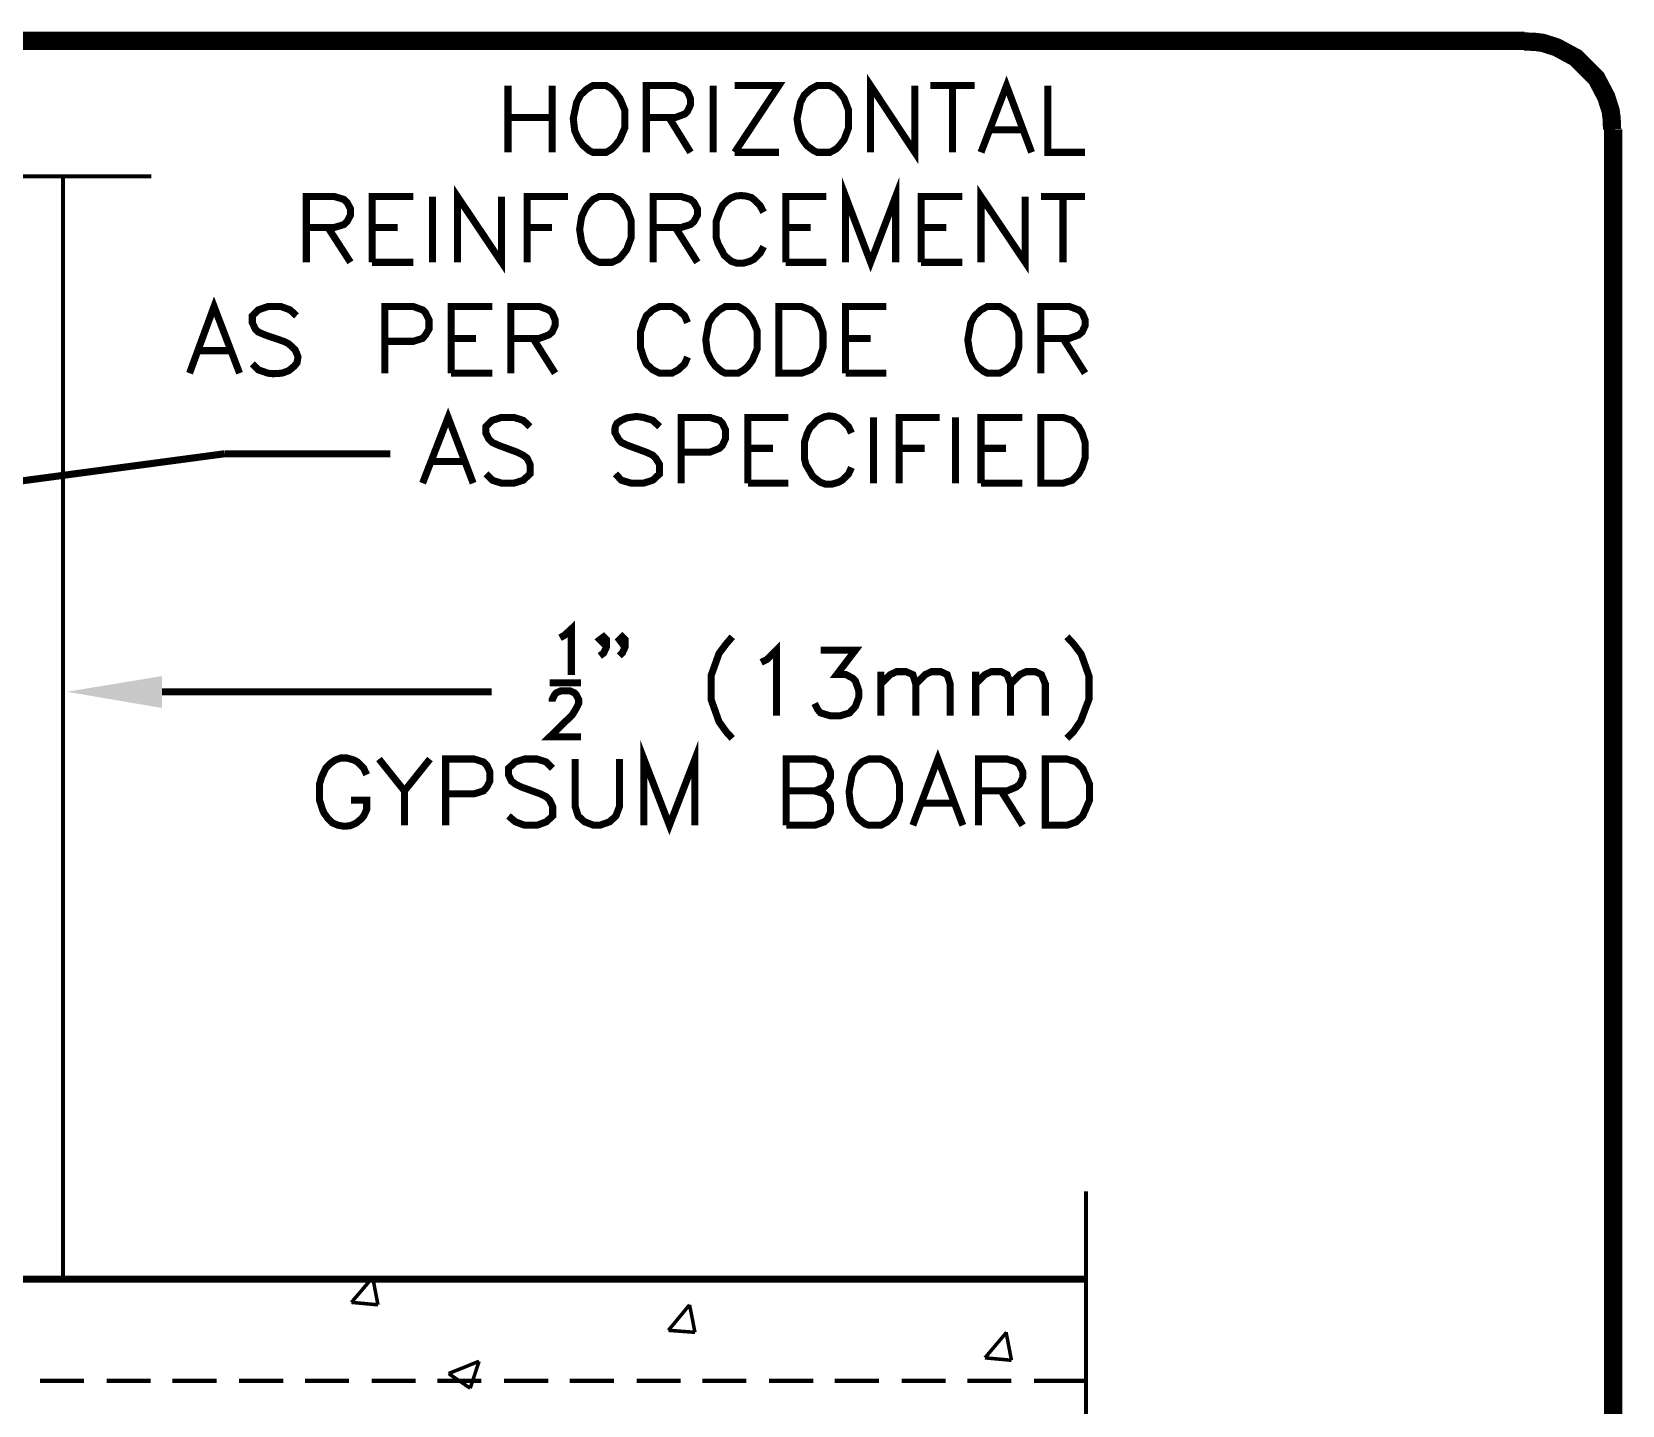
# Model space of a CAD drawing. Header units: millimetres. Extents: x 14 to 202, y 15 to 268.
# Drawn here: x 144.5 to 201.6, y 218.7 to 268.1 of the extents above; entities that cross this region are included whole.
import ezdxf

# ---------------------------------------------------------------- set-up
doc = ezdxf.new("R2010")
doc.units = ezdxf.units.MM
doc.layers.add('H', color=7, linetype='Continuous')
doc.layers.add('P', color=7, linetype='Continuous')

msp = doc.modelspace()

# ---------------------------------------------------------------- hatches: boundary and pattern name
at = {"layer": 'H', "linetype": 'Continuous'}
msp.add_hatch(color=256, dxfattribs=at).paths.add_polyline_path([(149.137, 243.752), (145.715, 244.334), (149.137, 244.898), (149.137, 243.752)])

# ---------------------------------------------------------------- linework, layer by layer
at = {"layer": 'P'}
for points, const_width in [([(17.004, 267.723), (198.12, 267.723)], 0.656), ([(201.26, 264.548), (201.242, 264.954), (201.207, 265.218), (201.048, 265.712), (200.695, 266.383), (199.954, 267.123), (199.267, 267.494), (198.773, 267.653), (198.508, 267.688), (198.102, 267.705)], 0.656), ([(174.607, 263.719), (174.607, 266.118), (176.195, 263.719), (176.195, 266.118)], 0.254), ([(178.576, 263.719), (179.493, 266.118), (180.393, 263.719)], 0.254), ([(84.473, 262.855), (119.768, 262.855), (122.943, 266.03), (122.943, 259.68), (126.118, 262.855), (148.749, 262.855)], 0.148), ([(161.572, 266.118), (161.572, 263.719)], 0.254), ([(163.16, 266.118), (163.16, 263.719)], 0.254), ([(164.624, 266.118), (164.412, 265.994), (164.183, 265.783), (164.042, 265.518), (163.918, 264.936), (163.971, 264.495), (164.095, 264.213), (164.253, 263.984), (164.483, 263.79), (164.624, 263.719), (165.1, 263.719), (165.312, 263.843), (165.418, 263.948), (165.594, 264.178), (165.77, 264.601), (165.77, 265.236), (165.594, 265.659), (165.418, 265.889), (165.312, 265.994), (165.1, 266.118), (164.624, 266.118), (164.624, 266.118)], 0.254), ([(166.546, 263.719), (166.546, 266.118), (167.587, 266.118), (167.922, 265.994), (168.028, 265.889), (168.134, 265.642), (168.134, 265.43), (168.028, 265.201), (167.922, 265.095), (167.587, 264.971), (166.546, 264.971)], 0.254), ([(168.945, 266.118), (168.945, 263.719)], 0.254), ([(169.721, 263.719), (171.309, 266.118), (169.721, 266.118)], 0.254), ([(172.685, 266.118), (172.455, 265.994), (172.226, 265.783), (172.085, 265.518), (171.962, 264.918), (172.032, 264.478), (172.138, 264.213), (172.314, 263.966), (172.544, 263.79), (172.685, 263.719), (173.143, 263.719), (173.373, 263.843), (173.478, 263.948), (173.655, 264.178), (173.814, 264.601), (173.814, 265.236), (173.655, 265.659), (173.478, 265.889), (173.373, 265.994), (173.143, 266.118), (172.685, 266.118), (172.685, 266.118)], 0.254), ([(176.759, 266.118), (178.347, 266.118)], 0.254), ([(177.553, 266.118), (177.553, 263.719)], 0.254), ([(180.975, 266.118), (180.975, 263.719), (182.316, 263.719)], 0.254), ([(161.572, 264.971), (163.16, 264.971)], 0.254), ([(167.358, 264.971), (168.134, 263.719)], 0.254), ([(201.295, 264.548), (201.295, 55.421)], 0.656), ([(178.911, 264.53), (180.058, 264.53)], 0.254), ([(169.721, 263.719), (171.309, 263.719)], 0.254), ([(145.574, 262.855), (145.574, 223.22)], 0.148), ([(159.755, 259.768), (159.755, 262.132), (161.343, 259.768), (161.343, 262.132)], 0.254), ([(173.708, 259.768), (173.708, 262.132), (174.607, 259.768), (175.507, 262.132), (175.507, 259.768)], 0.254), ([(178.576, 259.768), (178.576, 262.132), (180.164, 259.768), (180.164, 262.132)], 0.254), ([(154.323, 259.768), (154.323, 262.132), (155.328, 262.132), (155.681, 262.026), (155.787, 261.92), (155.91, 261.691), (155.91, 261.461), (155.787, 261.232), (155.681, 261.126), (155.328, 261.02), (154.323, 261.02)], 0.254), ([(156.686, 259.768), (156.686, 262.132), (158.168, 262.132)], 0.254), ([(158.856, 262.132), (158.856, 259.768)], 0.254), ([(162.26, 259.768), (162.26, 262.132), (163.724, 262.132)], 0.254), ([(164.853, 262.132), (164.624, 262.026), (164.412, 261.796), (164.342, 261.673), (164.218, 261.408), (164.148, 260.95), (164.218, 260.491), (164.342, 260.209), (164.5, 259.98), (164.73, 259.821), (164.853, 259.768), (165.312, 259.768), (165.541, 259.874), (165.647, 259.98), (165.841, 260.227), (166, 260.65), (166, 261.267), (165.841, 261.691), (165.647, 261.938), (165.541, 262.026), (165.312, 262.132), (164.853, 262.132), (164.853, 262.132)], 0.254), ([(166.793, 259.768), (166.793, 262.132), (167.799, 262.132), (168.134, 262.026), (168.257, 261.92), (168.381, 261.691), (168.381, 261.461), (168.257, 261.232), (168.134, 261.126), (167.799, 261.02), (166.793, 261.02)], 0.254), ([(170.762, 261.567), (170.639, 261.796), (170.409, 262.026), (170.321, 262.096), (170.127, 262.149), (169.951, 262.167), (169.757, 262.149), (169.58, 262.079), (169.439, 261.973), (169.298, 261.832), (169.21, 261.655), (169.175, 261.567), (169.051, 261.232), (169.051, 260.668), (169.122, 260.438), (169.351, 260.015), (169.598, 259.803), (169.81, 259.733), (170.021, 259.733), (170.268, 259.803), (170.409, 259.874), (170.639, 260.103), (170.762, 260.332)], 0.254), ([(171.556, 259.768), (171.556, 262.132), (173.02, 262.132)], 0.254), ([(176.424, 259.768), (176.424, 262.132), (177.906, 262.132)], 0.254), ([(180.728, 262.132), (182.316, 262.132)], 0.254), ([(181.522, 262.132), (181.522, 259.768)], 0.254), ([(155.099, 261.02), (155.91, 259.768)], 0.254), ([(156.686, 261.02), (157.603, 261.02)], 0.254), ([(162.26, 261.02), (163.16, 261.02)], 0.254), ([(167.587, 261.02), (168.381, 259.768)], 0.254), ([(171.556, 261.02), (172.455, 261.02)], 0.254), ([(176.424, 261.02), (177.324, 261.02)], 0.254), ([(156.686, 259.768), (158.168, 259.768)], 0.254), ([(171.556, 259.768), (173.02, 259.768)], 0.254), ([(176.424, 259.768), (177.906, 259.768)], 0.254), ([(150.125, 255.782), (151.007, 258.18), (151.924, 255.782)], 0.254), ([(153.97, 257.845), (153.741, 258.057), (153.405, 258.18), (152.947, 258.18), (152.594, 258.057), (152.382, 257.845), (152.382, 257.598), (152.488, 257.369), (152.594, 257.263), (152.841, 257.157), (153.511, 256.928), (153.688, 256.84), (153.917, 256.628), (153.988, 256.469), (154.023, 256.364), (154.005, 256.258), (153.988, 256.152), (153.882, 256.028), (153.688, 255.87), (153.441, 255.782), (153.123, 255.764), (152.947, 255.782), (152.594, 255.905), (152.382, 256.117)], 0.254), ([(157.145, 255.782), (157.145, 258.18), (158.168, 258.18), (158.503, 258.057), (158.609, 257.951), (158.732, 257.704), (158.732, 257.369), (158.609, 257.157), (158.503, 257.034), (158.168, 256.928), (157.145, 256.928)], 0.254), ([(159.526, 255.782), (159.526, 258.18), (161.008, 258.18)], 0.254), ([(161.678, 255.782), (161.678, 258.18), (162.701, 258.18), (163.036, 258.057), (163.16, 257.951), (163.266, 257.704), (163.266, 257.493), (163.16, 257.263), (163.036, 257.157), (162.701, 257.034), (161.678, 257.034)], 0.254), ([(168.028, 257.598), (167.922, 257.845), (167.693, 258.057), (167.464, 258.18), (167.023, 258.18), (166.776, 258.057), (166.546, 257.845), (166.441, 257.598), (166.335, 257.263), (166.335, 256.699), (166.441, 256.364), (166.546, 256.117), (166.776, 255.905), (167.023, 255.782), (167.464, 255.782), (167.693, 255.905), (167.922, 256.117), (168.028, 256.364)], 0.254), ([(169.386, 258.18), (169.175, 258.057), (168.945, 257.845), (168.787, 257.581), (168.681, 256.999), (168.734, 256.558), (168.857, 256.275), (169.016, 256.046), (169.245, 255.852), (169.386, 255.782), (169.845, 255.782), (170.057, 255.905), (170.18, 256.011), (170.356, 256.24), (170.533, 256.663), (170.533, 257.298), (170.356, 257.722), (170.18, 257.951), (170.057, 258.057), (169.845, 258.18), (169.386, 258.18), (169.386, 258.18)], 0.254), ([(171.309, 255.782), (171.309, 258.18), (172.12, 258.18), (172.455, 258.057), (172.685, 257.845), (172.791, 257.598), (172.896, 257.263), (172.896, 256.699), (172.791, 256.364), (172.685, 256.117), (172.455, 255.905), (172.12, 255.782), (171.309, 255.782), (171.309, 255.782)], 0.254), ([(173.708, 255.782), (173.708, 258.18), (175.172, 258.18)], 0.254), ([(178.805, 258.18), (178.576, 258.057), (178.347, 257.845), (178.206, 257.581), (178.1, 256.981), (178.17, 256.54), (178.276, 256.258), (178.435, 256.028), (178.664, 255.852), (178.805, 255.782), (179.246, 255.782), (179.476, 255.905), (179.723, 256.117), (179.828, 256.364), (179.934, 256.699), (179.934, 257.263), (179.828, 257.598), (179.723, 257.845), (179.476, 258.057), (179.246, 258.18), (178.805, 258.18), (178.805, 258.18)], 0.254), ([(180.728, 255.782), (180.728, 258.18), (181.751, 258.18), (182.086, 258.057), (182.21, 257.951), (182.316, 257.704), (182.316, 257.493), (182.21, 257.263), (182.086, 257.157), (181.751, 257.034), (180.728, 257.034)], 0.254), ([(150.46, 256.593), (151.589, 256.593)], 0.254), ([(159.526, 257.034), (160.426, 257.034)], 0.254), ([(162.472, 257.034), (163.266, 255.782)], 0.254), ([(173.708, 257.034), (174.607, 257.034)], 0.254), ([(181.522, 257.034), (182.316, 255.782)], 0.254), ([(159.526, 255.782), (161.008, 255.782)], 0.254), ([(173.708, 255.782), (175.172, 255.782)], 0.254), ([(158.503, 251.83), (159.42, 254.194), (160.32, 251.83)], 0.254), ([(162.366, 253.859), (162.119, 254.088), (161.784, 254.194), (161.343, 254.194), (161.008, 254.088), (160.778, 253.859), (160.778, 253.63), (160.884, 253.418), (161.008, 253.294), (161.237, 253.189), (161.907, 252.942), (162.119, 252.836), (162.26, 252.73), (162.366, 252.501), (162.366, 252.166), (162.119, 251.936), (161.784, 251.83), (161.343, 251.83), (161.008, 251.936), (160.778, 252.166)], 0.254), ([(167.023, 253.859), (166.776, 254.088), (166.441, 254.194), (166.194, 254.229), (165.841, 254.176), (165.647, 254.088), (165.488, 253.982), (165.435, 253.877), (165.418, 253.788), (165.418, 253.647), (165.541, 253.418), (165.647, 253.294), (165.876, 253.189), (166.546, 252.942), (166.776, 252.836), (166.882, 252.73), (167.023, 252.501), (167.023, 252.166), (166.776, 251.936), (166.441, 251.83), (166, 251.83), (165.647, 251.936), (165.435, 252.166)], 0.254), ([(167.799, 251.83), (167.799, 254.194), (168.822, 254.194), (169.175, 254.088), (169.28, 253.982), (169.386, 253.753), (169.386, 253.418), (169.28, 253.189), (169.175, 253.083), (168.822, 252.942), (167.799, 252.942)], 0.254), ([(170.198, 251.83), (170.198, 254.194), (171.644, 254.194)], 0.254), ([(173.919, 253.63), (173.814, 253.859), (173.584, 254.088), (173.478, 254.159), (173.302, 254.229), (173.108, 254.247), (172.932, 254.212), (172.685, 254.088), (172.42, 253.806), (172.332, 253.63), (172.226, 253.294), (172.226, 252.73), (172.279, 252.501), (172.526, 252.077), (172.791, 251.866), (172.985, 251.795), (173.214, 251.795), (173.461, 251.866), (173.584, 251.936), (173.814, 252.166), (173.919, 252.395)], 0.254), ([(174.713, 254.194), (174.713, 251.83)], 0.254), ([(175.63, 251.83), (175.63, 254.194), (177.094, 254.194)], 0.254), ([(177.659, 254.194), (177.659, 251.83)], 0.254), ([(178.576, 251.83), (178.576, 254.194), (180.058, 254.194)], 0.254), ([(180.728, 251.83), (180.728, 254.194), (181.522, 254.194), (181.857, 254.088), (182.086, 253.859), (182.21, 253.63), (182.316, 253.294), (182.316, 252.73), (182.21, 252.395), (182.086, 252.166), (181.857, 251.936), (181.522, 251.83), (180.728, 251.83), (180.728, 251.83)], 0.254), ([(132.539, 250.366), (151.395, 252.889)], 0.254), ([(157.339, 252.889), (151.395, 252.889)], 0.254), ([(158.838, 252.607), (159.985, 252.607)], 0.254), ([(170.198, 253.083), (171.097, 253.083)], 0.254), ([(175.63, 253.083), (176.548, 253.083)], 0.254), ([(178.576, 253.083), (179.476, 253.083)], 0.254), ([(170.198, 251.83), (171.644, 251.83)], 0.254), ([(178.576, 251.83), (180.058, 251.83)], 0.254), ([(163.442, 246.274), (163.601, 246.362), (163.848, 246.592), (163.848, 244.934)], 0.254), ([(165.118, 246.204), (165.012, 246.063), (164.871, 246.204), (165.012, 246.309), (165.118, 246.204), (165.118, 245.957), (165.012, 245.727), (164.871, 245.622)], 0.254), ([(165.788, 246.204), (165.682, 246.063), (165.576, 246.204), (165.682, 246.309), (165.788, 246.204), (165.788, 245.957), (165.682, 245.727), (165.576, 245.622)], 0.254), ([(169.633, 246.309), (169.422, 246.063), (169.157, 245.71), (168.875, 244.916), (168.875, 244.052), (169.157, 243.258), (169.422, 242.888), (169.633, 242.658)], 0.254), ([(181.663, 246.309), (181.892, 246.063), (182.174, 245.692), (182.457, 244.898), (182.457, 244.069), (182.157, 243.276), (181.892, 242.888), (181.663, 242.658)], 0.254), ([(170.674, 245.392), (170.886, 245.498), (171.221, 245.833), (171.221, 243.47)], 0.254), ([(172.808, 245.833), (174.061, 245.833), (173.39, 244.951), (173.725, 244.951), (173.955, 244.828), (174.061, 244.722), (174.184, 244.369), (174.184, 244.14), (174.061, 243.805), (173.849, 243.575), (173.514, 243.47), (173.161, 243.47), (172.808, 243.575), (172.702, 243.699), (172.597, 243.911)], 0.254), ([(163.072, 244.651), (164.2, 244.651)], 0.254), ([(174.978, 245.057), (174.978, 243.47)], 0.254), ([(174.978, 244.616), (175.313, 244.951), (175.542, 245.057), (175.877, 245.057), (176.124, 244.951), (176.23, 244.616), (176.23, 243.47)], 0.254), ([(176.23, 244.616), (176.565, 244.951), (176.795, 245.057), (177.13, 245.057), (177.359, 244.951), (177.465, 244.616), (177.465, 243.47)], 0.254), ([(178.382, 245.057), (178.382, 243.47)], 0.254), ([(178.382, 244.616), (178.717, 244.951), (178.947, 245.057), (179.299, 245.057), (179.511, 244.951), (179.634, 244.616), (179.634, 243.47)], 0.254), ([(179.634, 244.616), (179.97, 244.951), (180.199, 245.057), (180.534, 245.057), (180.746, 244.951), (180.887, 244.616), (180.887, 243.47)], 0.254), ([(149.137, 244.334), (151.395, 244.334)], 0.254), ([(160.99, 244.334), (151.395, 244.334)], 0.254), ([(163.16, 243.981), (163.16, 244.052), (163.248, 244.228), (163.318, 244.299), (163.477, 244.369), (163.795, 244.369), (163.953, 244.299), (164.024, 244.228), (164.112, 244.052), (164.112, 243.911), (164.024, 243.734), (163.883, 243.505), (163.072, 242.711), (164.2, 242.711)], 0.254), ([(166.458, 239.536), (166.458, 241.917), (167.375, 239.536), (168.293, 241.917), (168.293, 239.536)], 0.254), ([(156.492, 241.353), (156.386, 241.582), (156.157, 241.812), (156.034, 241.882), (155.787, 241.953), (155.557, 241.953), (155.363, 241.882), (155.187, 241.759), (155.028, 241.6), (154.869, 241.265), (154.799, 241.018), (154.799, 240.436), (154.905, 240.101), (154.958, 239.977), (155.099, 239.783), (155.258, 239.624), (155.469, 239.536), (155.681, 239.501), (155.893, 239.518), (156.104, 239.607), (156.298, 239.765), (156.386, 239.871), (156.492, 240.101), (156.492, 240.436), (155.928, 240.436)], 0.254), ([(156.933, 241.917), (157.85, 240.771), (157.85, 239.536)], 0.254), ([(158.768, 241.917), (157.85, 240.771)], 0.254), ([(159.332, 239.536), (159.332, 241.917), (160.355, 241.917), (160.69, 241.812), (160.814, 241.688), (160.92, 241.459), (160.92, 241.124), (160.814, 240.912), (160.69, 240.771), (160.355, 240.665), (159.332, 240.665)], 0.254), ([(163.177, 241.582), (162.948, 241.812), (162.613, 241.917), (162.172, 241.917), (161.837, 241.812), (161.59, 241.582), (161.59, 241.353), (161.696, 241.124), (161.837, 241.018), (162.048, 240.912), (162.736, 240.665), (162.948, 240.559), (163.072, 240.436), (163.177, 240.206), (163.177, 239.871), (162.948, 239.66), (162.613, 239.536), (162.172, 239.536), (161.837, 239.66), (161.59, 239.871)], 0.254), ([(163.989, 241.917), (163.989, 240.206), (164.095, 239.871), (164.324, 239.66), (164.659, 239.536), (164.871, 239.536), (165.223, 239.66), (165.453, 239.871), (165.576, 240.206), (165.576, 241.917)], 0.254), ([(171.573, 239.536), (171.573, 241.917), (172.597, 241.917), (172.949, 241.812), (173.055, 241.688), (173.161, 241.459), (173.161, 241.247), (173.055, 241.018), (172.949, 240.912), (172.597, 240.771), (171.573, 240.771)], 0.254), ([(174.537, 241.917), (174.29, 241.812), (174.061, 241.582), (173.937, 241.335), (173.831, 240.736), (173.884, 240.277), (173.99, 240.012), (174.166, 239.765), (174.396, 239.589), (174.537, 239.536), (174.978, 239.536), (175.207, 239.66), (175.436, 239.871), (175.542, 240.101), (175.648, 240.436), (175.648, 241.018), (175.542, 241.353), (175.436, 241.582), (175.207, 241.812), (174.978, 241.917), (174.537, 241.917), (174.537, 241.917)], 0.254), ([(176.124, 239.536), (177.024, 241.917), (177.923, 239.536)], 0.254), ([(178.488, 239.536), (178.488, 241.917), (179.511, 241.917), (179.846, 241.812), (179.97, 241.688), (180.075, 241.459), (180.075, 241.247), (179.97, 241.018), (179.846, 240.912), (179.511, 240.771), (178.488, 240.771)], 0.254), ([(180.887, 239.536), (180.887, 241.917), (181.663, 241.917), (181.998, 241.812), (182.227, 241.582), (182.333, 241.353), (182.474, 241.018), (182.474, 240.436), (182.333, 240.101), (182.227, 239.871), (181.998, 239.66), (181.663, 239.536), (180.887, 239.536), (180.887, 239.536)], 0.254), ([(172.597, 240.771), (172.949, 240.665), (173.055, 240.559), (173.161, 240.33), (173.161, 239.995), (173.055, 239.765), (172.949, 239.66), (172.597, 239.536), (171.573, 239.536)], 0.254), ([(179.299, 240.771), (180.075, 239.536)], 0.254), ([(176.459, 240.33), (177.571, 240.33)], 0.254), ([(182.351, 226.378), (182.351, 200.978)], 0.148), ([(135.643, 223.22), (182.351, 223.22)], 0.254), ([(155.945, 222.391), (156.651, 223.22)], 0.127), ([(156.898, 222.303), (156.722, 223.22)], 0.127), ([(155.945, 222.391), (156.898, 222.303)], 0.127), ([(167.34, 221.386), (168.099, 222.303)], 0.127), ([(168.293, 221.315), (168.099, 222.303)], 0.127), ([(167.34, 221.386), (168.293, 221.315)], 0.127), ([(178.717, 220.398), (179.493, 221.315)], 0.127), ([(179.67, 220.31), (179.476, 221.315)], 0.127), ([(159.438, 219.833), (160.532, 220.274)], 0.127), ([(160.214, 219.304), (160.532, 220.274)], 0.127), ([(178.717, 220.398), (179.67, 220.31)], 0.127), ([(144.745, 219.569), (146.332, 219.569)], 0.148), ([(147.144, 219.569), (148.731, 219.569)], 0.148), ([(149.507, 219.569), (151.095, 219.569)], 0.148), ([(151.906, 219.569), (153.494, 219.569)], 0.148), ([(154.27, 219.569), (155.857, 219.569)], 0.148), ([(156.669, 219.569), (158.256, 219.569)], 0.148), ([(159.032, 219.569), (160.62, 219.569)], 0.148), ([(159.438, 219.833), (160.214, 219.304)], 0.127), ([(161.431, 219.569), (163.019, 219.569)], 0.148), ([(163.795, 219.569), (165.382, 219.569)], 0.148), ([(166.194, 219.569), (167.781, 219.569)], 0.148), ([(168.557, 219.569), (170.145, 219.569)], 0.148), ([(170.956, 219.569), (172.544, 219.569)], 0.148), ([(173.32, 219.569), (174.907, 219.569)], 0.148), ([(175.719, 219.569), (177.306, 219.569)], 0.148), ([(178.082, 219.569), (179.67, 219.569)], 0.148), ([(180.481, 219.569), (182.351, 219.569)], 0.148)]:
    msp.add_lwpolyline(points, dxfattribs=dict(at, const_width=const_width))

doc.saveas('drawing.dxf')
